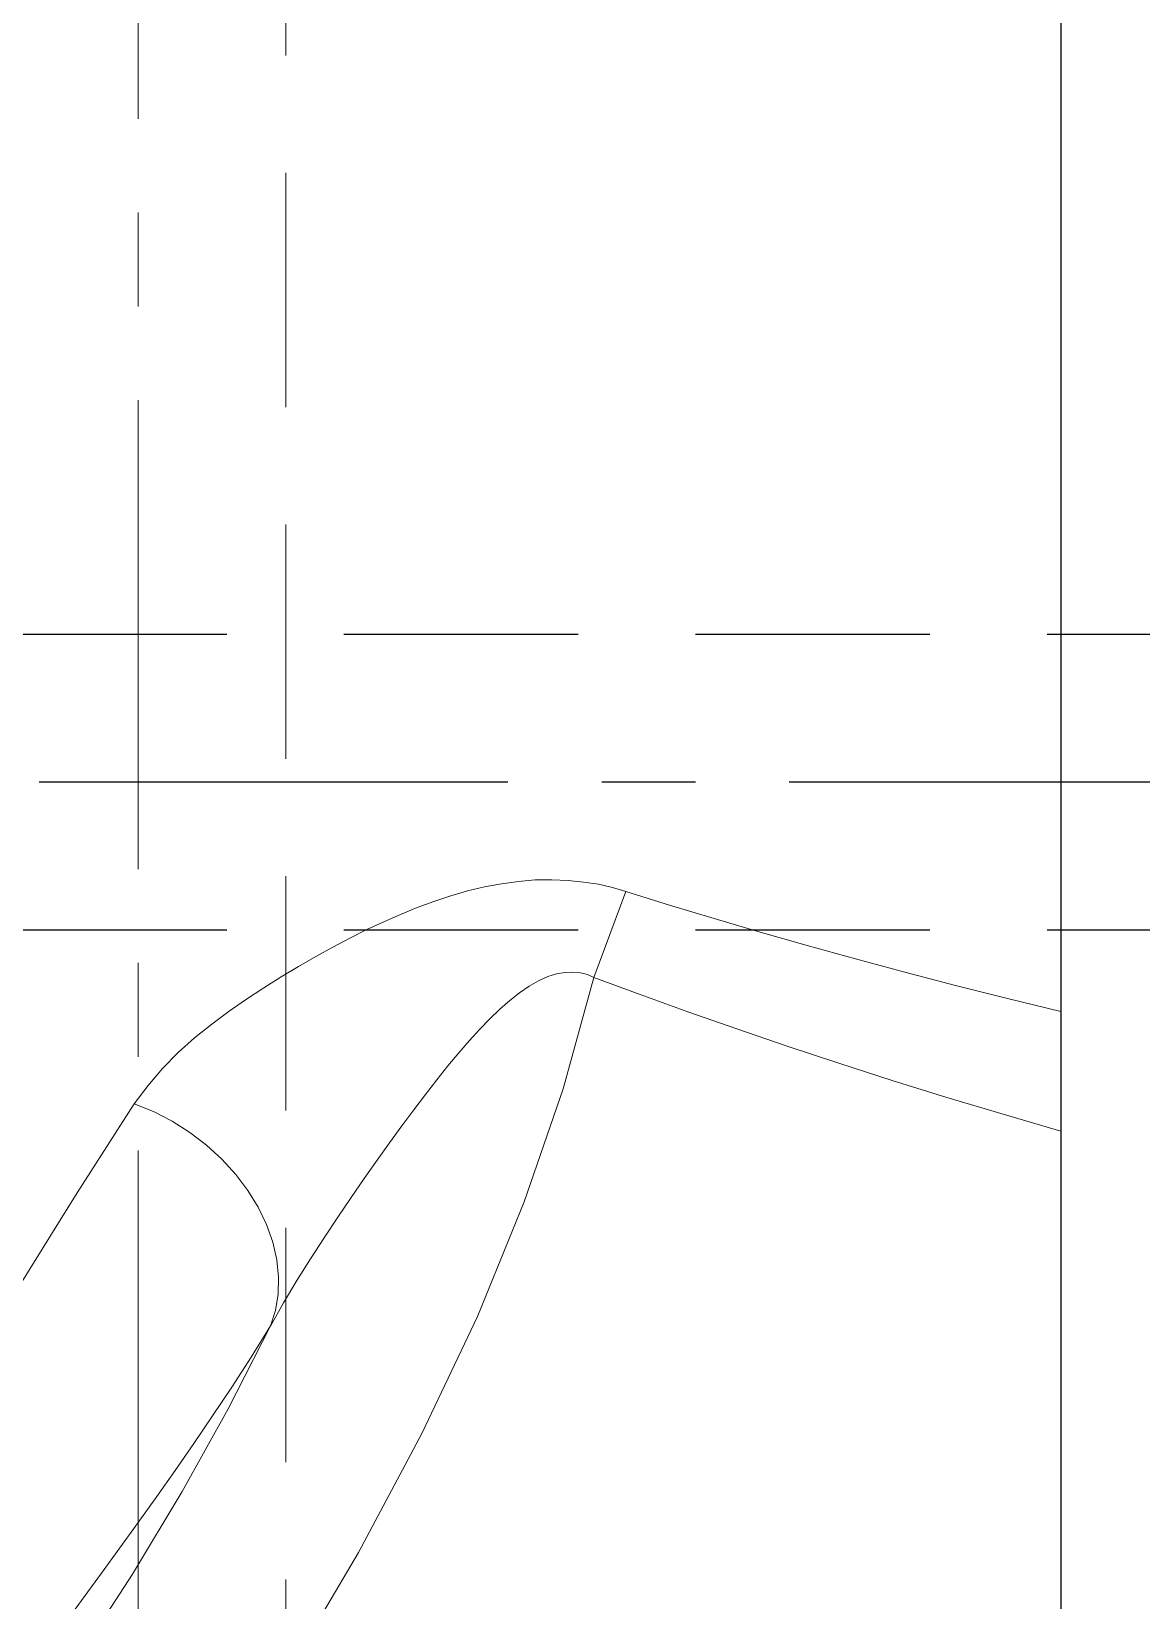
# Model space of a CAD drawing. Header units: inches. Extents: x 143011 to 144494, y -46023 to -44974.
# Drawn here: x 143842.69 to 143872.76, y -45223.59 to -45181.09 of the extents above; entities that cross this region are included whole.
import ezdxf

# ---------------------------------------------------------------- set-up
doc = ezdxf.new("R2010")
doc.units = ezdxf.units.IN
doc.header["$LTSCALE"] = 2
doc.header["$MEASUREMENT"] = 0
for name, pattern in [('CENTER', [50.8, 31.75, -6.35, 6.35, -6.35]), ('DASHED', [0.75, 0.5, -0.25]), ('HIDDEN', [9.525, 6.35, -3.175])]:
    doc.linetypes.add(name, pattern=pattern)
doc.layers.add('CAV-COR', color=1, linetype='CONTINUOUS')
doc.layers.add('wr2', color=41, linetype='DASHED')
doc.layers.add('WR', color=122, linetype='HIDDEN', lineweight=18)
doc.layers.add('枕位', color=75, linetype='CONTINUOUS', lineweight=15)

msp = doc.modelspace()

# ---------------------------------------------------------------- linework, layer by layer
at = {"layer": 'CAV-COR', "linetype": 'ByBlock'}
msp.add_line((143870.577, -45094.419), (143870.577, -45276.419), dxfattribs=at)
at = {"layer": 'WR', "linetype": 'CENTER', "ltscale": 0.2}
msp.add_line((143845.577, -45244.419), (143845.577, -45086.419), dxfattribs=at)
at = {"layer": 'WR', "linetype": 'HIDDEN', "ltscale": 0.5}
msp.add_line((143849.577, -45248.419), (143849.577, -45092.419), dxfattribs=at)
at = {"layer": 'wr2', "linetype": 'HIDDEN', "ltscale": 0.5}
for p, q in [((143822.577, -45197.419), (143905.577, -45197.419)), ((143822.577, -45205.419), (143905.577, -45205.419))]:
    msp.add_line(p, q, dxfattribs=at)
at = {"layer": 'wr2', "linetype": 'CENTER', "ltscale": 0.2}
msp.add_line((143822.577, -45201.419), (143905.577, -45201.419), dxfattribs=at)
at = {"layer": '枕位', "linetype": 'ByBlock'}
for p, q in [((143858.794, -45204.386), (143857.927, -45206.716)), ((143845.471, -45210.133), (143843.926, -45212.55)), ((143845.581, -45221.473), (143844.587, -45222.846)), ((143844.587, -45222.846), (143843.602, -45224.19))]:
    msp.add_line(p, q, dxfattribs=at)
for points in [[(143858.794, -45204.386), (143858.429, -45204.277), (143858.046, -45204.191), (143857.645, -45204.128), (143857.224, -45204.086), (143856.785, -45204.065), (143856.337, -45204.073), (143855.882, -45204.11), (143855.419, -45204.174), (143854.958, -45204.261), (143854.501, -45204.371), (143854.046, -45204.503), (143853.592, -45204.653), (143853.139, -45204.82), (143852.687, -45205.004), (143852.232, -45205.204), (143851.774, -45205.418), (143851.315, -45205.647), (143850.853, -45205.89), (143850.388, -45206.146), (143849.922, -45206.414), (143849.454, -45206.697), (143848.983, -45206.992), (143848.511, -45207.3), (143848.041, -45207.63), (143847.571, -45207.978), (143847.104, -45208.345), (143846.659, -45208.743), (143846.241, -45209.176), (143845.846, -45209.639), (143845.471, -45210.133)], [(143870.577, -45207.639), (143869.133, -45207.285), (143867.725, -45206.929), (143866.35, -45206.57), (143865.009, -45206.21), (143863.702, -45205.848), (143862.427, -45205.485), (143861.184, -45205.12), (143859.973, -45204.753), (143858.794, -45204.386)], [(143857.926, -45206.716), (143857.75, -45206.636), (143857.561, -45206.586), (143857.358, -45206.566), (143857.141, -45206.576), (143856.912, -45206.615), (143856.674, -45206.689), (143856.427, -45206.802), (143856.171, -45206.95), (143855.911, -45207.127), (143855.648, -45207.334), (143855.381, -45207.57), (143855.109, -45207.831), (143854.834, -45208.115), (143854.553, -45208.423), (143854.266, -45208.755), (143853.971, -45209.108), (143853.67, -45209.484), (143853.361, -45209.88), (143853.045, -45210.296), (143852.722, -45210.732), (143852.39, -45211.188), (143852.05, -45211.662), (143851.704, -45212.157), (143851.348, -45212.671), (143850.984, -45213.207), (143850.615, -45213.765), (143850.245, -45214.337), (143849.878, -45214.923), (143849.517, -45215.528), (143849.164, -45216.153)], [(143857.926, -45206.716), (143857.092, -45209.727), (143856.04, -45212.786), (143854.769, -45215.893), (143853.267, -45219.066), (143851.547, -45222.286), (143849.648, -45225.499), (143847.549, -45228.722), (143845.271, -45231.938), (143842.91, -45235.038), (143840.484, -45238.009), (143837.974, -45240.864), (143835.427, -45243.534), (143832.844, -45246.006), (143830.224, -45248.293), (143827.61, -45250.362), (143825.012, -45252.196), (143822.419, -45253.812), (143819.846, -45255.233), (143817.306, -45256.453), (143814.786, -45257.477), (143812.266, -45258.336), (143809.737, -45259.042)], [(143870.577, -45210.876), (143869.014, -45210.42), (143867.491, -45209.961), (143866.008, -45209.501), (143864.564, -45209.037), (143863.16, -45208.572), (143861.794, -45208.107), (143860.466, -45207.643), (143859.177, -45207.179), (143857.926, -45206.716)], [(143845.471, -45210.133), (143845.994, -45210.347), (143846.499, -45210.608), (143846.981, -45210.913), (143847.433, -45211.257), (143847.849, -45211.637), (143848.224, -45212.047), (143848.553, -45212.482), (143848.832, -45212.936), (143849.057, -45213.404), (143849.225, -45213.879), (143849.334, -45214.356), (143849.383, -45214.828), (143849.37, -45215.288), (143849.297, -45215.732), (143849.164, -45216.152)], [(143843.926, -45212.55), (143843.417, -45213.354), (143841.312, -45216.738)], [(143849.164, -45216.152), (143848.018, -45218.398), (143846.769, -45220.636), (143845.422, -45222.869), (143843.971, -45225.109), (143842.43, -45227.347), (143840.831, -45229.545), (143839.186, -45231.703), (143837.491, -45233.817), (143835.77, -45235.852), (143834.027, -45237.799), (143832.26, -45239.656), (143830.484, -45241.405), (143828.708, -45243.04), (143826.93, -45244.564), (143825.151, -45245.977)], [(143849.164, -45216.152), (143848.636, -45216.994), (143848.112, -45217.806), (143847.594, -45218.589), (143847.084, -45219.339), (143846.582, -45220.062), (143846.081, -45220.772), (143845.581, -45221.473)]]:
    msp.add_lwpolyline(points, dxfattribs=at)

doc.saveas('drawing.dxf')
